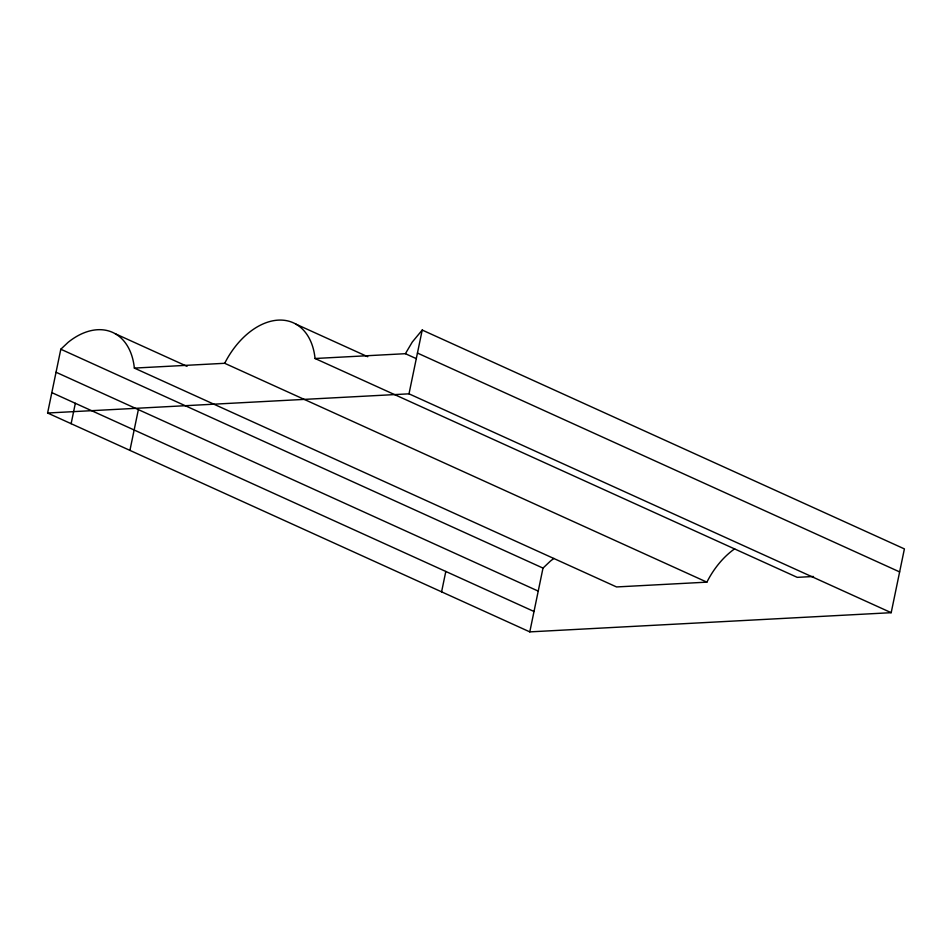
<?xml version="1.0" encoding="UTF-8"?>
<svg xmlns="http://www.w3.org/2000/svg" width="952" height="952" viewBox="0 0 952 952"><rect width="100%" height="100%" fill="white"/><g stroke="black" fill="none" stroke-linecap="round" stroke-linejoin="round"><path stroke-width="1.43" d="M134.351 368.091L224.696 363.295A69.758 45.97 -65.6 0 1 278.317 320.122A69.758 45.97 -65.6 0 1 315.053 358.499L405.397 353.692L412.287 342.03L422.212 330.047L904.4 548.899L891.191 612.683L529.788 631.878L47.6 413.013L60.809 349.229L68.163 342.292A69.758 45.97 -65.6 0 1 134.351 368.091L616.539 586.944L706.884 582.148A69.758 45.97 -65.6 0 1 734.646 548.84M71.126 423.688L75.339 403.303M129.924 450.379L138.373 409.61M47.6 413.013L409.003 393.83L422.212 330.047M441.585 591.835L445.81 571.45M529.788 631.878L542.997 568.094L550.351 561.144A69.758 45.97 -65.6 0 1 553.945 558.431M813.532 576.484L797.24 577.352L315.053 358.499M417.44 353.061L899.64 571.914M405.397 353.692L416.238 358.618M295.965 324.156L367.758 356.738M409.003 393.83L891.191 612.683M224.696 363.295L706.884 582.148M115.275 333.747L187.056 366.33M60.809 349.229L542.997 568.094M56.037 372.244L538.237 591.109M51.824 392.629L534.012 611.493"/></g></svg>
